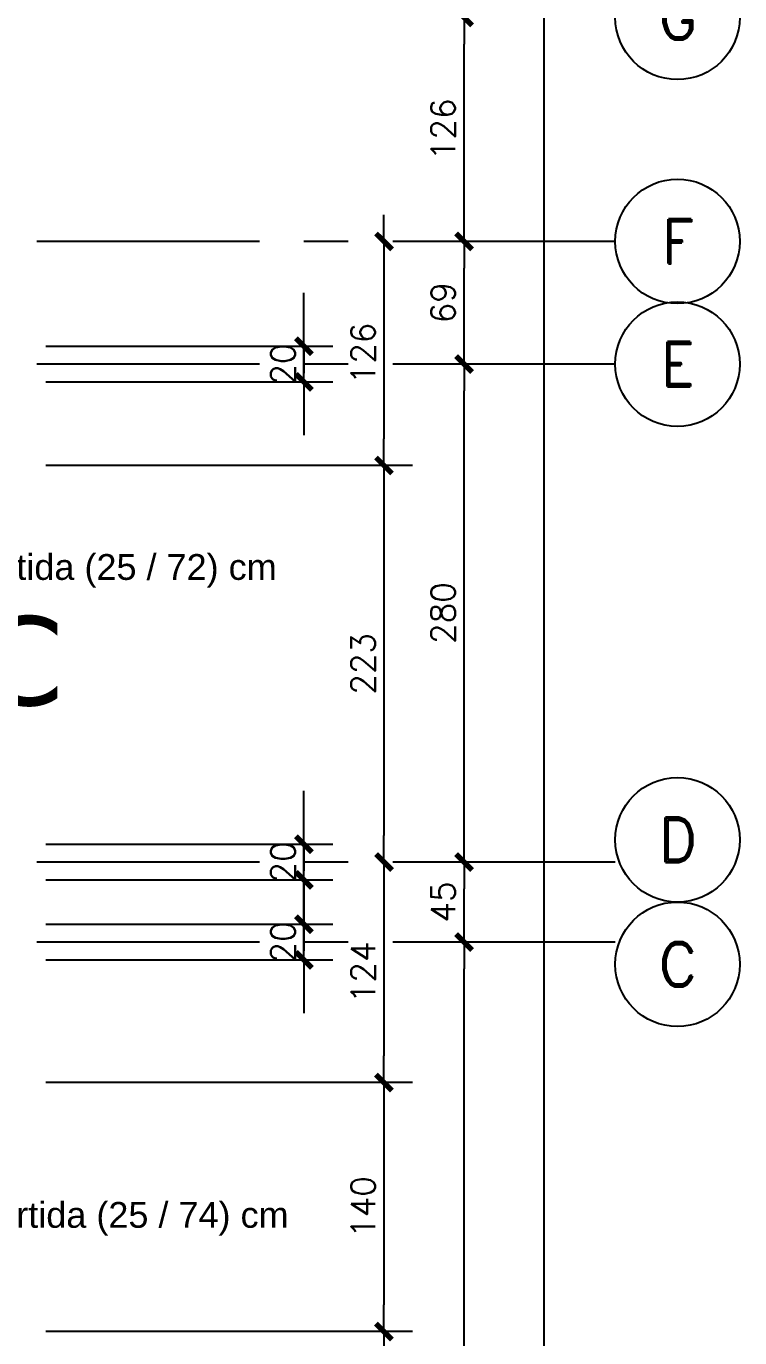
# Model space of a CAD drawing. Header units: millimetres. Extents: x 0 to 223, y -18 to 76.
# Drawn here: x 195.12 to 199.13, y 22.45 to 29.83 of the extents above; entities that cross this region are included whole.
import ezdxf
from ezdxf.enums import TextEntityAlignment as Align

# ---------------------------------------------------------------- set-up
doc = ezdxf.new("R2010")
doc.units = ezdxf.units.MM
doc.linetypes.add('CENTER', pattern=[2, 1.25, -0.25, 0.25, -0.25])
for name, color, linetype in [('Capa1', 8, 'Continuous'), ('COTAS', 1, 'Continuous'), ('COTAS1', 2, 'Continuous'), ('Cotas2', 1, 'Continuous'), ('EJES', 1, 'CENTER'), ('MUROS_EST', 5, 'Continuous'), ('Textos', 2, 'Continuous')]:
    doc.layers.add(name, color=color, linetype=linetype)
doc.styles.add('ROMAND', font='romand', dxfattribs={"height": 31.5})
doc.styles.add('ROMANS', font='romans.shx', dxfattribs={"height": 16.875})
doc.styles.get("Standard").update_dxf_attribs({"font": 'arial.ttf'})

# ---------------------------------------------------------------- blocks, each defined once
blk = doc.blocks.new('EJE-1')
at = {"color": 3, "linetype": 'Continuous'}
blk.add_circle((0, 0), 35, dxfattribs=at)
at = {"color": 5, "linetype": 'Continuous', "style": 'ROMAND'}
blk.add_attdef('0', text='', height=25, dxfattribs=at).set_placement((0.23, 0), align=Align.MIDDLE)
blk = doc.blocks.new('TICK1')
at = {"color": 2}
for points in [[(0, 0), (-1, 0)], [(0, 0), (1, 0)]]:
    blk.add_lwpolyline(points, dxfattribs=at)
at = {"color": 2, "const_width": 0.2}
blk.add_lwpolyline([(-0.3, -0.3), (0.3, 0.3)], dxfattribs=at)

msp = doc.modelspace()

# ---------------------------------------------------------------- hatches: boundary and pattern name
at = {"layer": 'MUROS_EST', "transparency": 33554687}
h = msp.add_hatch(color=5, dxfattribs=at)
h.dxf.hatch_style = 1
h.paths.add_polyline_path([(188.3321, 25.1297), (188.2321, 25.1297), (188.2321, 24.6797), (188.3321, 24.6797)])
h.paths.add_polyline_path([(188.3321, 25.2297), (188.2321, 25.2297), (188.2321, 25.1297), (188.3321, 25.1297)])
h.paths.add_polyline_path([(188.6903, 25.2297), (188.3321, 25.2297), (188.3321, 25.1297), (188.6903, 25.1297)])
h.paths.add_polyline_path([(188.6903, 25.1297), (188.3321, 25.1297), (188.3321, 24.6797), (188.4321, 24.6797), (188.4321, 25.0297), (188.6903, 25.0297)])
h.paths.add_polyline_path([(188.4321, 24.6797), (188.3321, 24.6797), (188.3321, 23.5791), (188.4321, 23.5791)])
h.paths.add_polyline_path([(188.3321, 24.6797), (188.2321, 24.6797), (188.2321, 23.5791), (188.3321, 23.5791)])
h.paths.add_polyline_path([(190.4671, 25.1297), (188.6903, 25.1297), (188.6903, 25.0297), (190.4671, 25.0297)])
h.paths.add_polyline_path([(190.4671, 25.2297), (188.6903, 25.2297), (188.6903, 25.1297), (190.4671, 25.1297)])
h.paths.add_polyline_path([(193.5903, 25.2297), (190.4671, 25.2297), (190.4671, 25.1297), (193.5903, 25.1297)])
h.paths.add_polyline_path([(193.5903, 25.1297), (190.4671, 25.1297), (190.4671, 25.0297), (193.5903, 25.0297)])
h.paths.add_polyline_path([(193.8903, 25.1297), (193.5903, 25.1297), (193.5903, 25.0297), (193.7903, 25.0297), (193.7903, 24.6797), (193.8903, 24.6797)])
h.paths.add_polyline_path([(193.8903, 25.2297), (193.5903, 25.2297), (193.5903, 25.1297), (193.8903, 25.1297)])
h.paths.add_polyline_path([(193.9903, 25.2297), (193.8903, 25.2297), (193.8903, 25.1297), (193.9903, 25.1297)])
h.paths.add_polyline_path([(193.9903, 25.1297), (193.8903, 25.1297), (193.8903, 24.6797), (193.9903, 24.6797)])
h.paths.add_polyline_path([(193.7472, 18.4728), (194.0333, 18.4728), (194.0333, 18.6753), (193.7472, 18.6753)], flags=9)
h.paths.add_polyline_path([(196.6599, 24.5366), (196.6599, 24.8227), (196.4574, 24.8227), (196.4574, 24.5366)], flags=9)
h.paths.add_polyline_path([(197.5599, 20.3086), (197.5599, 20.9161), (197.3574, 20.9161), (197.3574, 20.3086)], flags=9)

# ---------------------------------------------------------------- linework, layer by layer
at = {"layer": 'COTAS', "color": 2}
for p, q in [((198.0261, 16.0467), (198.0261, 44.2734)), ((197.5761, 28.7697), (197.5761, 29.7297)), ((197.5761, 28.0797), (197.5761, 28.4697)), ((196.6761, 28.1797), (196.6761, 28.3297)), ((196.6761, 27.8297), (196.6761, 28.0297)), ((197.5761, 25.2797), (197.5761, 27.7797)), ((196.6761, 27.6797), (196.6761, 27.5297)), ((196.6761, 25.3797), (196.6761, 25.5297)), ((196.6761, 25.0297), (196.6761, 25.2297)), ((196.6761, 24.9297), (196.6761, 25.0797)), ((197.5761, 24.8297), (197.5761, 24.9797)), ((196.6761, 24.8797), (196.6761, 24.7297)), ((196.6761, 24.5797), (196.6761, 24.7797)), ((197.5761, 16.6951), (197.5761, 24.5297)), ((196.6761, 24.4297), (196.6761, 24.2797))]:
    msp.add_line(p, q, dxfattribs=at)
at = {"layer": 'COTAS1', "color": 2}
for p, q in [((197.1261, 28.4697), (197.1261, 27.5096)), ((197.1261, 27.2096), (197.1261, 25.2797)), ((197.1261, 24.9797), (197.1261, 24.0397)), ((197.1261, 23.7397), (197.1261, 22.6397))]:
    msp.add_line(p, q, dxfattribs=at)
at = {"layer": 'Cotas2'}
for p, q in [((195.2261, 28.0297), (196.8395, 28.0297)), ((195.2261, 27.8297), (196.8395, 27.8297)), ((197.2865, 27.3596), (195.2261, 27.3596)), ((195.2261, 25.2297), (196.8395, 25.2297)), ((195.2261, 25.0297), (196.8395, 25.0297)), ((195.2261, 24.7797), (196.8395, 24.7797)), ((195.2261, 24.5797), (196.8395, 24.5797)), ((197.2865, 23.8897), (195.2261, 23.8897)), ((197.2865, 22.4897), (195.2261, 22.4897))]:
    msp.add_line(p, q, dxfattribs=at)
at = {"layer": 'EJES'}
for p, q in [((198.4257, 28.6197), (177.2325, 28.6197)), ((198.4257, 27.9297), (177.2325, 27.9297)), ((198.4257, 25.1297), (177.2325, 25.1297)), ((198.4257, 24.6797), (177.2325, 24.6797))]:
    msp.add_line(p, q, dxfattribs=at)

# ---------------------------------------------------------------- block references
at = {"xscale": 0.0100000000002183, "yscale": 0.0100000000002183, "zscale": 0.0100000000002183}
for p, values in [((198.7757, 29.8797), {'0': 'G'}), ((198.7757, 28.6197), {'0': 'F'}), ((198.7757, 27.9297), {'0': 'E'}), ((198.7757, 25.2547), {'0': 'D'}), ((198.7757, 24.5547), {'0': 'C'})]:
    msp.add_blockref('EJE-1', p, dxfattribs=at).add_auto_attribs(values)
at = {"layer": 'COTAS', "color": 2, "xscale": 0.1500000000000909, "yscale": 0.1500000000000909, "zscale": 0.1500000000000909}
for p, rotation in [((197.5761, 29.8797), 90), ((197.5761, 29.8797), 270), ((197.5761, 28.6197), 270), ((197.5761, 28.6197), 90), ((196.6761, 28.0297), 270), ((197.5761, 27.9297), 90), ((197.5761, 27.9297), 270), ((196.6761, 27.8297), 90), ((196.6761, 25.2297), 270), ((197.5761, 25.1297), 270), ((197.5761, 25.1297), 90), ((196.6761, 25.0297), 90), ((196.6761, 24.7797), 270), ((197.5761, 24.6797), 90), ((197.5761, 24.6797), 270), ((196.6761, 24.5797), 90)]:
    msp.add_blockref('TICK1', p, dxfattribs=dict(at, rotation=rotation))
at = {"layer": 'COTAS1', "color": 2, "xscale": 0.1500000000000909, "yscale": 0.1500000000000909, "zscale": 0.1500000000000909}
for p, rotation in [((197.1261, 28.6197), 90), ((197.1261, 27.3596), 270), ((197.1261, 27.3596), 90), ((197.1261, 25.1297), 270), ((197.1261, 25.1297), 90), ((197.1261, 23.8897), 90), ((197.1261, 23.8897), 270), ((197.1261, 22.4897), 270), ((197.1261, 22.4897), 90)]:
    msp.add_blockref('TICK1', p, dxfattribs=dict(at, rotation=rotation))

# ---------------------------------------------------------------- texts
at = {"layer": 'Capa1', "char_height": 0.144975, "attachment_point": 1}
for s, insert in [('Viga invertida (25 / 72) cm', (194.1595, 26.8614)), ('Viga invertida (25 / 74) cm', (194.2265, 23.2182))]:
    msp.add_mtext_dynamic_manual_height_columns(s, width=2.767896, gutter_width=0.7249, heights=[0.2432], dxfattribs=dict(at, insert=insert))
at = {"layer": 'COTAS', "color": 3, "char_height": 0.135, "attachment_point": 5, "rotation": 90, "style": 'ROMANS'}
for s, insert in [('\\A1;126', (197.4586, 29.2497)), ('\\A1;69', (197.4586, 28.2747)), ('\\A1;20', (196.5586, 27.9297)), ('\\A1;280', (197.4586, 26.5297)), ('\\A1;20', (196.5586, 25.1297)), ('\\A1;45', (197.4586, 24.9047)), ('\\A1;20', (196.5586, 24.6797))]:
    msp.add_mtext(s, dxfattribs=dict(at, insert=insert))
at = {"layer": 'COTAS1', "color": 3, "char_height": 0.135, "attachment_point": 5, "rotation": 90, "style": 'ROMANS'}
for s, insert in [('\\A1;126', (197.0086, 27.9896)), ('\\A1;223', (197.0086, 26.2446)), ('\\A1;124', (197.0086, 24.5097)), ('\\A1;140', (197.0086, 23.1897))]:
    msp.add_mtext(s, dxfattribs=dict(at, insert=insert))
at = {"layer": 'Textos', "insert": (194.8482, 26.0021), "char_height": 0.5, "width": 1.354898, "attachment_point": 7}
msp.add_mtext('{\\fVerdana|b0|i0|c0|p34;C}', dxfattribs=at)

doc.saveas('drawing.dxf')
